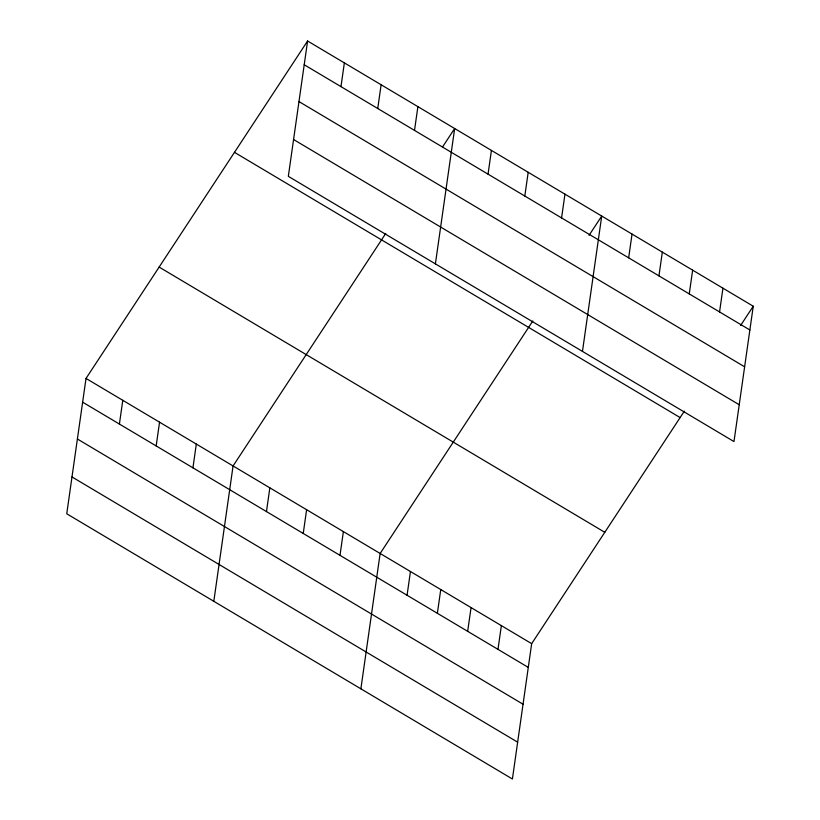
<?xml version="1.0" encoding="UTF-8"?>
<svg xmlns="http://www.w3.org/2000/svg" width="820" height="820" viewBox="0 0 820 820"><rect width="100%" height="100%" fill="white"/><g stroke="black" fill="none" stroke-linecap="round" stroke-linejoin="round"><path stroke-width="1.23" d="M307.592 41L288.332 176.341L733.982 441.57L753.252 306.229L307.592 41L86.018 378.43L66.748 513.771L512.408 779L531.668 643.659L684.341 411.158M119.402 424.053L122.785 400.303M156.169 445.936L159.551 422.187M192.936 467.82L196.308 444.071M213.815 601.296L233.075 465.955L385.759 233.454M266.469 511.577L269.841 487.828M340.976 86.623L344.359 62.884M303.236 533.461L306.608 509.712M377.743 108.506L381.126 84.767M340.003 555.345L343.375 531.596M414.51 130.39L417.892 106.641M360.882 688.82L380.142 553.479L532.826 320.979M435.399 263.876L454.659 128.525L442.708 146.729M407.068 595.258L410.451 571.509M488.043 174.147L491.426 150.409M437.378 613.288L440.76 589.549M524.81 196.031L528.193 172.292M467.677 631.328L471.059 607.579M497.986 649.368L501.368 625.619M561.577 217.915L564.959 194.166M582.466 351.401L601.726 216.049L589.067 235.32M628.653 257.828L632.035 234.089M658.952 275.868L662.334 252.119M689.261 293.909L692.644 270.159M719.56 311.938L722.943 288.189M740.593 325.499L753.252 306.229M304.21 64.749L749.87 329.978M298.972 101.577L744.632 366.806M293.57 139.513L739.23 404.742M234.469 152.346L680.128 417.575M159.131 267.074L604.791 532.303M86.018 378.43L531.668 643.659M82.635 402.169L528.285 667.398M77.387 438.997L523.047 704.226M71.996 476.943L517.645 742.172"/></g></svg>
